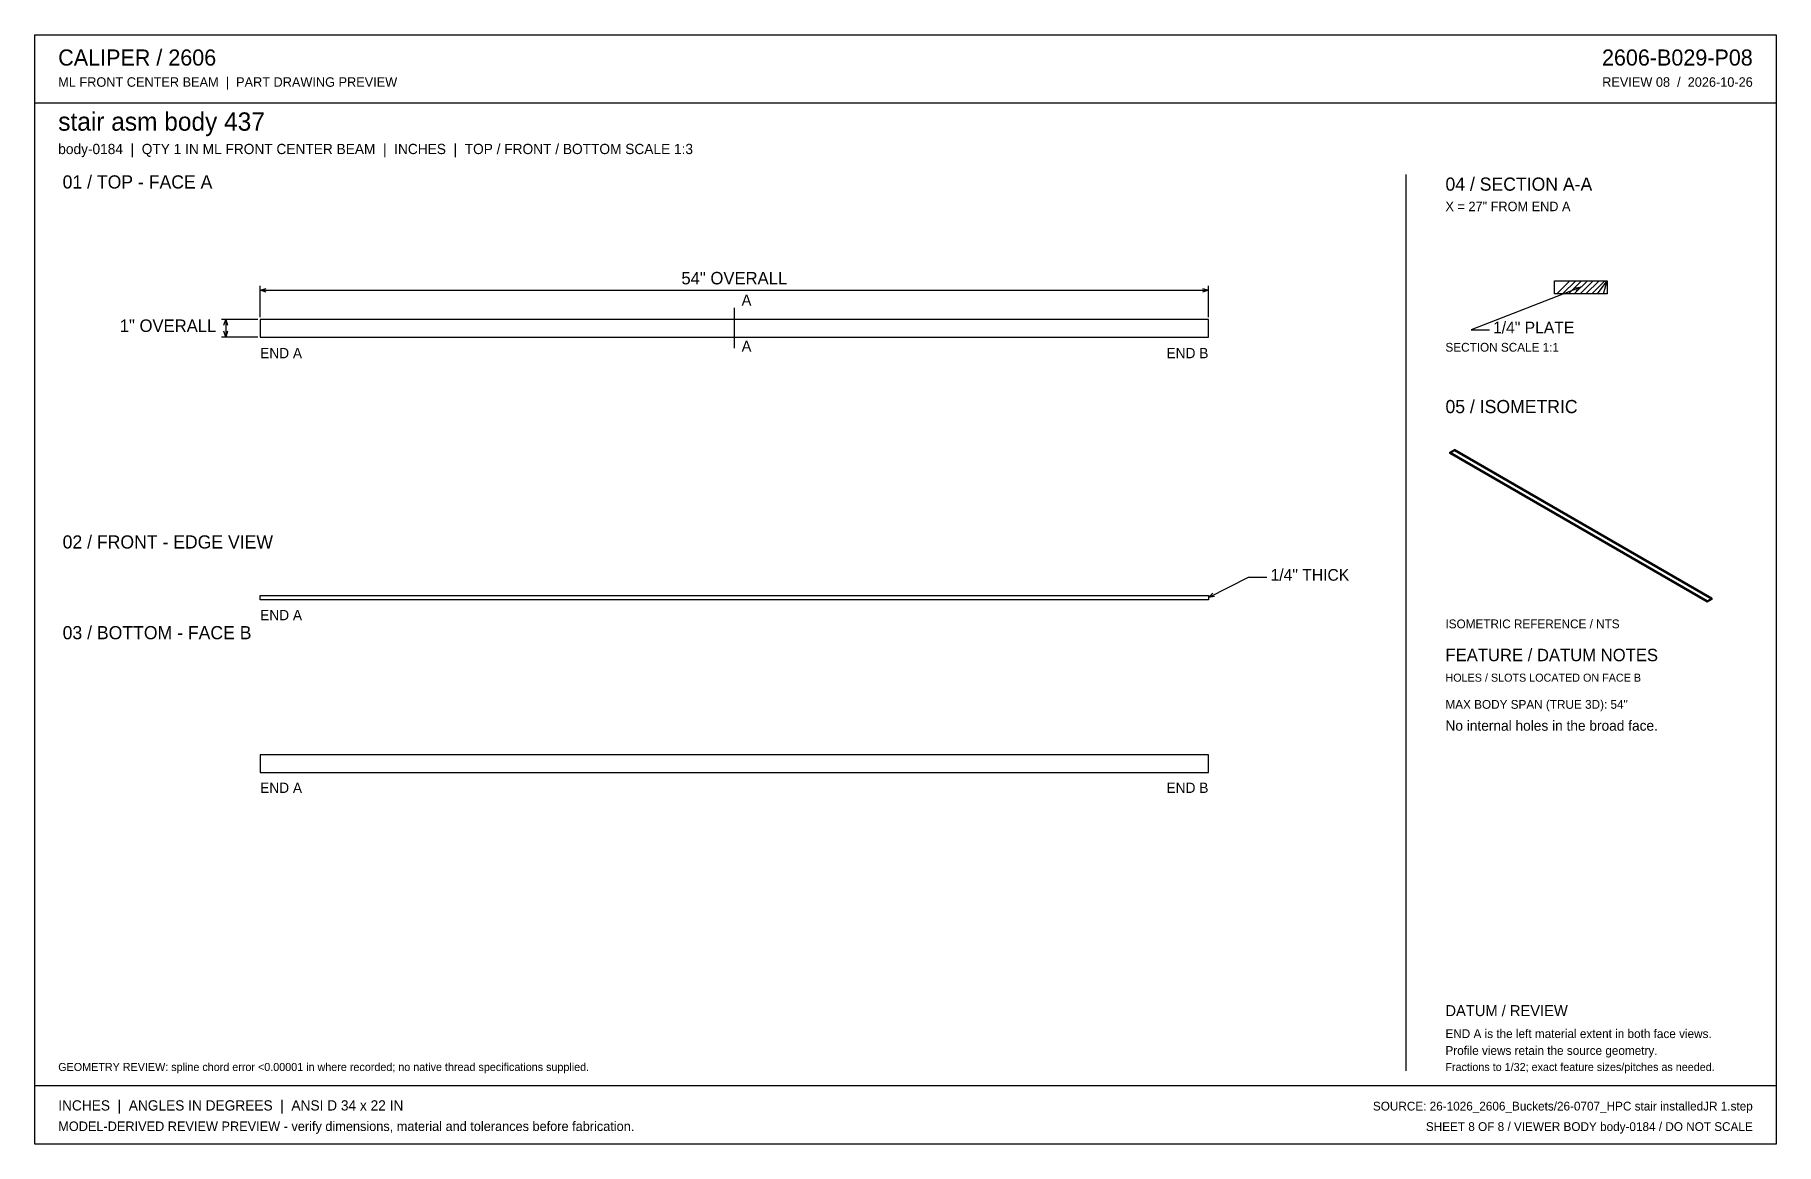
# Model space of a CAD drawing. Header units: inches. Extents: x 1.4 to 100.6, y 1.4 to 64.6.
import ezdxf
from ezdxf.enums import TextEntityAlignment as Align

# ---------------------------------------------------------------- set-up
doc = ezdxf.new("R2010")
doc.units = ezdxf.units.IN
doc.header["$MEASUREMENT"] = 0

msp = doc.modelspace()

# ---------------------------------------------------------------- linework, layer by layer
at = {"layer": 'ANNOTATION'}
for p, q in [((14.25, 48.5), (14.25, 50.292)), ((14.25, 50.042), (14.583, 50.146)), ((14.25, 50.042), (68.25, 50.042)), ((14.583, 49.938), (14.25, 50.042)), ((67.917, 50.146), (68.25, 50.042)), ((68.25, 50.042), (67.917, 49.938)), ((68.25, 48.5), (68.25, 50.292)), ((89.458, 50.208), (83.208, 47.792)), ((89.11, 50.185), (89.458, 50.208)), ((89.458, 50.208), (89.185, 49.991)), ((41.25, 49.042), (41.25, 46.75)), ((14.125, 48.375), (12.042, 48.375)), ((12.188, 48.042), (12.292, 48.375)), ((12.292, 47.375), (12.188, 47.708)), ((12.292, 48.375), (12.292, 47.375)), ((12.292, 48.375), (12.396, 48.042)), ((12.396, 47.708), (12.292, 47.375)), ((83.208, 47.792), (84.25, 47.792)), ((14.125, 47.375), (12.042, 47.375)), ((68.25, 32.542), (70.542, 33.708)), ((68.25, 32.542), (68.5, 32.786)), ((70.542, 33.708), (71.583, 33.708)), ((68.594, 32.6), (68.25, 32.542))]:
    msp.add_line(p, q, dxfattribs=at)
at = {"layer": 'OUTLINE'}
for p, q in [((1.417, 64.583), (100.583, 64.583)), ((1.417, 1.417), (1.417, 64.583)), ((100.583, 64.583), (100.583, 1.417)), ((1.417, 60.708), (100.583, 60.708)), ((79.5, 56.625), (79.5, 5.583)), ((87.958, 50.583), (90.958, 50.583)), ((87.958, 49.833), (87.958, 50.583)), ((88.083, 49.833), (88.833, 50.583)), ((88.417, 49.833), (89.167, 50.583)), ((88.75, 49.833), (89.5, 50.583)), ((89.083, 49.833), (89.833, 50.583)), ((89.417, 49.833), (90.167, 50.583)), ((89.75, 49.833), (90.5, 50.583)), ((90.083, 49.833), (90.833, 50.583)), ((90.417, 49.833), (90.958, 50.583)), ((90.75, 49.833), (90.958, 50.583)), ((90.958, 50.583), (90.958, 49.833)), ((90.958, 49.833), (87.958, 49.833)), ((14.25, 48.375), (14.25, 47.375)), ((68.25, 48.375), (14.25, 48.375)), ((68.25, 47.375), (68.25, 48.375)), ((14.25, 47.375), (68.25, 47.375)), ((82, 40.814), (82.271, 40.97)), ((82.271, 40.892), (82, 40.735)), ((82, 40.735), (82, 40.814)), ((96.645, 32.358), (82, 40.814)), ((96.645, 32.28), (82, 40.735)), ((96.917, 32.515), (82.271, 40.97)), ((82.271, 40.97), (82.271, 40.892)), ((96.917, 32.436), (82.271, 40.892)), ((14.25, 32.667), (68.25, 32.667)), ((14.25, 32.417), (14.25, 32.667)), ((68.25, 32.417), (14.25, 32.417)), ((68.25, 32.667), (68.25, 32.417)), ((96.645, 32.358), (96.917, 32.515)), ((96.917, 32.436), (96.645, 32.28)), ((96.645, 32.28), (96.645, 32.358)), ((96.917, 32.515), (96.917, 32.436)), ((14.25, 23.583), (14.25, 22.583)), ((68.25, 23.583), (14.25, 23.583)), ((68.25, 22.583), (68.25, 23.583)), ((14.25, 22.583), (68.25, 22.583)), ((1.417, 4.75), (100.583, 4.75)), ((100.583, 1.417), (1.417, 1.417))]:
    msp.add_line(p, q, dxfattribs=at)

# ---------------------------------------------------------------- texts
at = {"layer": 'ANNOTATION'}
for s, height, p in [('CALIPER / 2606', 0.91667, (2.75, 62.833)), ('ML FRONT CENTER BEAM  |  PART DRAWING PREVIEW', 0.54167, (2.75, 61.625)), ('stair asm body 437', 1.04167, (2.75, 59.125)), ('body-0184  |  QTY 1 IN ML FRONT CENTER BEAM  |  INCHES  |  TOP / FRONT / BOTTOM SCALE 1:3', 0.58333, (2.75, 57.792)), ('01 / TOP - FACE A', 0.75, (3, 55.833)), ('04 / SECTION A-A', 0.75, (81.75, 55.708)), ('X = 27" FROM END A', 0.54167, (81.75, 54.542)), ('A', 0.625, (41.667, 49.167)), ('1/4" PLATE', 0.6667, (84.458, 47.583)), ('END A', 0.5833, (14.25, 46.167)), ('A', 0.625, (41.667, 46.542)), ('SECTION SCALE 1:1', 0.5, (81.75, 46.542)), ('05 / ISOMETRIC', 0.75, (81.75, 43.042)), ('02 / FRONT - EDGE VIEW', 0.75, (3, 35.333)), ('1/4" THICK', 0.6667, (71.792, 33.5)), ('END A', 0.5833, (14.25, 31.25)), ('03 / BOTTOM - FACE B', 0.75, (3, 30.167)), ('ISOMETRIC REFERENCE / NTS', 0.5, (81.75, 30.792)), ('FEATURE / DATUM NOTES', 0.70833, (81.75, 28.917)), ('HOLES / SLOTS LOCATED ON FACE B', 0.45833, (81.75, 27.75)), ('MAX BODY SPAN (TRUE 3D): 54"', 0.5, (81.75, 26.208)), ('No internal holes in the broad face.', 0.58333, (81.75, 24.958)), ('END A', 0.5833, (14.25, 21.417)), ('DATUM / REVIEW', 0.625, (81.75, 8.708)), ('END A is the left material extent in both face views.', 0.5, (81.75, 7.458)), ('Profile views retain the source geometry.', 0.5, (81.75, 6.5)), ('GEOMETRY REVIEW: spline chord error <0.00001 in where recorded; no native thread specifications supplied.', 0.458333, (2.75, 5.583)), ('Fractions to 1/32; exact feature sizes/pitches as needed.', 0.45833, (81.75, 5.583)), ('INCHES  |  ANGLES IN DEGREES  |  ANSI D 34 x 22 IN', 0.58333, (2.75, 3.333)), ('MODEL-DERIVED REVIEW PREVIEW - verify dimensions, material and tolerances before fabrication.', 0.54167, (2.75, 2.167))]:
    msp.add_text(s, height=height, dxfattribs=at).set_placement(p)
for s, height, p in [('2606-B029-P08', 0.91667, (99.25, 62.833)), ('REVIEW 08  /  2026-10-26', 0.54167, (99.25, 61.625)), ('1" OVERALL', 0.7083, (11.75, 47.667)), ('END B', 0.5833, (68.25, 46.167)), ('END B', 0.5833, (68.25, 21.417)), ('SOURCE: 26-1026_2606_Buckets/26-0707_HPC stair installedJR 1.step', 0.5, (99.25, 3.333)), ('SHEET 8 OF 8 / VIEWER BODY body-0184 / DO NOT SCALE', 0.5, (99.25, 2.167))]:
    msp.add_text(s, height=height, dxfattribs=at).set_placement(p, align=Align.RIGHT)
msp.add_text('54" OVERALL', height=0.70833, dxfattribs=at).set_placement((41.25, 50.375), align=Align.CENTER)

doc.saveas('drawing.dxf')
